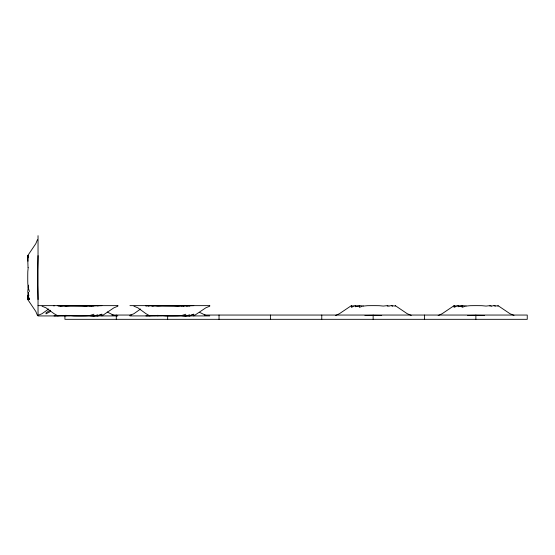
<?xml version="1.0" encoding="UTF-8"?>
<svg xmlns="http://www.w3.org/2000/svg" width="555" height="555" viewBox="0 0 555 555"><rect width="100%" height="100%" fill="white"/><g stroke="black" fill="none" stroke-linecap="round" stroke-linejoin="round"><path stroke-width="0.83" d="M57.991 305.93L73.954 306.145A262.959 262.959 0 0 0 85.928 306.145L101.891 305.638M61.987 315.635L69.965 315.635M61.98 306.311L61.98 305.638L65.976 305.93M65.976 315.927L65.976 315.247M89.917 306.311L89.917 305.638L85.928 305.93M117.854 305.652L117.854 306.2L113.865 307.845L101.891 315.927L101.891 314.227L97.902 315.927L93.913 315.913L93.913 315.247M93.906 305.93L91.513 306.041M95.509 315.517L97.902 315.635M153.881 315.635L161.859 315.635M153.874 306.311L153.874 305.638L157.87 306.076L161.859 305.694A284.757 284.757 0 0 1 173.833 305.694L177.822 306.076L193.785 305.638M157.87 315.927L157.87 315.247M181.811 306.311L181.811 305.638L177.822 306.076A262.959 262.959 0 0 1 165.848 306.145L149.885 305.638L148.553 306.207M209.748 305.652L209.748 306.2L205.759 307.845L193.785 315.927L193.785 314.227L189.796 315.927L185.807 315.913L185.807 315.247M183.407 306.041L185.8 305.638L189.796 306.076L189.796 305.694M186.605 315.386L189.796 315.635M359.356 306.311L359.356 305.638L363.345 305.93L359.356 307.338L359.356 305.638L355.366 306.749L355.366 305.638L358.558 306.18M387.293 306.311L387.293 305.638L383.304 306.076L379.308 305.694A284.757 284.757 0 0 0 367.341 305.694L363.345 306.076M388.888 306.041L391.282 305.638L395.271 306.076L395.271 305.694M462.093 306.311L462.1 305.638L466.089 305.93L462.1 307.338L462.1 305.638L458.104 306.749L458.104 305.638L461.295 306.18M490.03 306.311L490.03 305.638L486.041 306.076L482.052 305.694A284.757 284.757 0 0 0 470.078 305.694L466.089 306.076M491.626 306.041L494.026 305.638L498.015 306.076L498.015 305.694M38.038 255.626L37.532 271.589A262.959 262.959 0 0 0 37.532 283.563L38.038 299.527M27.75 255.626L28.187 255.626L28.132 257.222L27.75 255.626L35.825 243.652L37.469 239.663M28.326 296.335L29.45 299.527L27.805 299.527L28.499 296.335L27.75 299.527L27.75 295.537L28.014 297.931M28.187 267.6L27.805 271.589A284.757 284.757 0 0 0 27.805 283.563L28.187 287.552L29.45 291.541M28.187 255.626L27.75 259.615L28.041 267.6M28.576 296.335L28.187 299.527L28.069 296.335M28.423 285.159L27.75 291.541L28.867 295.537L27.75 295.537L28.291 292.339M27.805 299.527L28.499 297.133M28.471 297.133L27.75 299.527L35.825 311.494L37.469 315.49L38.024 315.49M48.68 309.003L42.027 313.714L38.038 315.358M140.575 309.003L133.921 313.714L129.932 315.358L129.932 315.913L209.748 315.927M351.377 305.638L339.403 313.714L335.414 315.58M454.115 305.638L442.141 313.714L438.152 315.58M98.7 315.351L101.891 314.227M190.594 315.351L193.785 314.227M93.913 314.227L89.917 315.49L85.928 315.871A284.757 284.757 0 0 1 73.954 315.871L69.965 315.49M185.807 314.227L181.818 315.49L177.822 315.871A284.757 284.757 0 0 1 165.855 315.871L161.859 315.49M60.384 306.082L61.98 305.638M84.332 315.517L93.913 315.913L97.902 314.81L97.902 315.927M152.278 306.082L153.874 305.638M176.226 315.517L185.807 315.913L189.796 314.81L189.796 315.927M65.976 306.076L69.965 305.694A284.757 284.757 0 0 1 81.939 305.694L85.928 306.076M67.571 315.517L54.002 315.927M159.465 315.517L145.896 315.927M364.947 315.517L367.341 315.42A262.959 262.959 0 0 1 379.315 315.42L381.708 315.517M467.685 315.517L470.078 315.42A262.959 262.959 0 0 1 482.052 315.42L484.446 315.517M351.377 306.076L355.366 305.638L351.377 307.338L351.377 305.694M454.115 306.076L458.104 305.638L454.115 307.338L454.115 305.694M38.038 305.638L117.854 305.638M129.932 305.638L209.748 305.638M111.964 315.046L131.292 315.046M204.309 315.046L527.25 315.046L527.25 319.326L64.921 319.326L64.921 315.906M117.854 315.927L38.038 315.927L38.038 235.674M181.818 315.635L185.807 315.927M89.917 315.635L93.913 315.927M152.278 306.041L149.885 305.638L145.896 306.076L145.896 305.638M57.991 305.638L60.384 306.041M490.03 305.638L491.626 306.082M387.293 305.638L388.888 306.082M181.811 305.638L183.407 306.082M89.917 305.638L91.513 306.082M513.979 315.358L509.989 313.714L498.015 305.638M411.241 315.358L407.245 313.714L395.271 305.638M205.759 315.358L199.772 312.43M133.921 306.2L137.917 307.845L145.896 313.637L149.892 315.927L149.892 315.49M113.865 315.358L107.212 312.007M42.027 306.2L46.023 307.845L54.002 313.637L57.991 315.927L57.991 315.49M494.026 305.638L495.351 306.2M391.282 305.638L392.614 306.2M185.8 305.638L187.132 306.2M27.75 295.537L29.45 299.527M28.021 261.211L27.805 255.626M97.902 305.638L97.902 306.076M54.002 305.638L54.002 306.076M475.878 315.046L475.878 319.326M424.513 315.046L424.513 319.326M373.14 315.046L373.14 319.326M321.768 315.046L321.768 319.326M270.403 315.046L270.403 319.326M219.031 315.046L219.031 319.326M167.659 315.906L167.659 319.326M116.293 315.046L116.293 319.326M50.012 310.266L46.016 312.826L46.016 313.846L50.012 311.757L50.012 310.266"/></g></svg>
